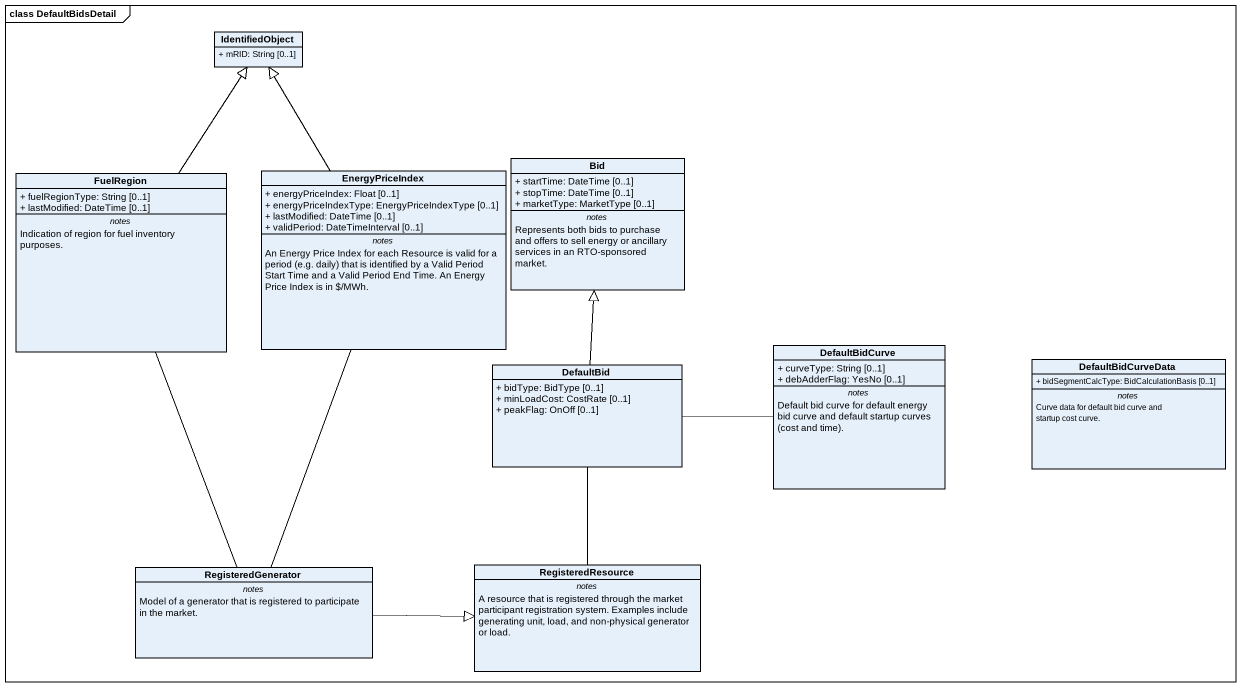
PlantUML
@startuml
mainframe class DefaultBidsDetail
hide circle
hide empty members
skinparam classAttributeIconSize 0
class IdentifiedObject {
  + mRID: String [0..1]
}
class Bid {
  + startTime: DateTime [0..1]
  + stopTime: DateTime [0..1]
  + marketType: MarketType [0..1]
  -- notes --
  Represents both bids to purchase and offers to sell energy or ancillary services in an RTO-sponsored market.
}
class FuelRegion {
  + fuelRegionType: String [0..1]
  + lastModified: DateTime [0..1]
  -- notes --
  Indication of region for fuel inventory purposes.
}
class EnergyPriceIndex {
  + energyPriceIndex: Float [0..1]
  + energyPriceIndexType: EnergyPriceIndexType [0..1]
  + lastModified: DateTime [0..1]
  + validPeriod: DateTimeInterval [0..1]
  -- notes --
  {field} An Energy Price Index for each Resource is valid for a period (e.g. daily) that is identified by a Valid Period Start Time and a Valid Period End Time. An Energy Price Index is in $/MWh.
}
class DefaultBid {
  + bidType: BidType [0..1]
  + minLoadCost: CostRate [0..1]
  + peakFlag: OnOff [0..1]
}
class DefaultBidCurve {
  + curveType: String [0..1]
  + debAdderFlag: YesNo [0..1]
  -- notes --
  {field} Default bid curve for default energy bid curve and default startup curves (cost and time).
}
class DefaultBidCurveData {
  + bidSegmentCalcType: BidCalculationBasis [0..1]
  -- notes --
  Curve data for default bid curve and startup cost curve.
}
class RegisteredResource {
  -- notes --
  A resource that is registered through the market participant registration system. Examples include generating unit, load, and non-physical generator or load.
}
class RegisteredGenerator {
  -- notes --
  Model of a generator that is registered to participate in the market.
}
FuelRegion -up-|> IdentifiedObject
FuelRegion -- RegisteredGenerator
EnergyPriceIndex -up-|> IdentifiedObject
EnergyPriceIndex -- RegisteredGenerator
DefaultBid -up-|> Bid
DefaultBid -right- DefaultBidCurve
DefaultBid -- RegisteredResource
RegisteredGenerator -right-|> RegisteredResource
@enduml
